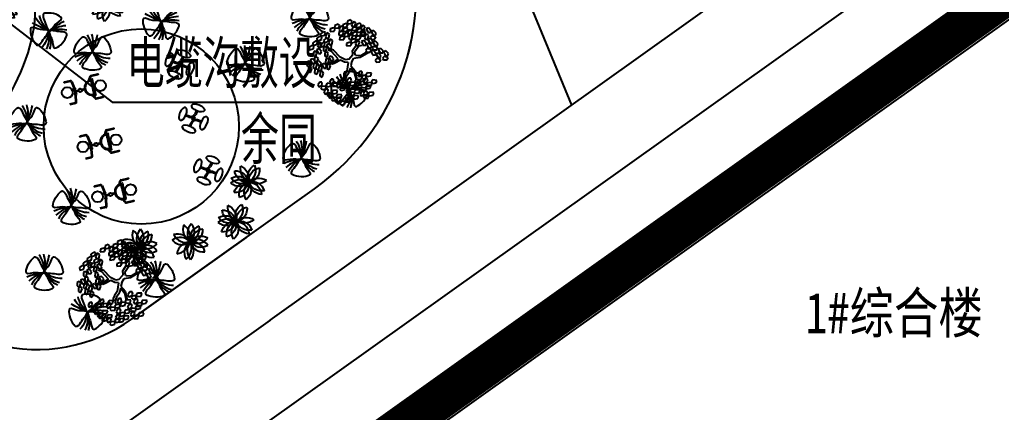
# Model space of a CAD drawing. Extents: x -809667 to 586099, y 3084146 to 3634412.
# Drawn here: x 381292.93 to 381329.12, y 3086139.51 to 3086154 of the extents above; entities that cross this region are included whole.
import ezdxf
from ezdxf.enums import TextEntityAlignment as Align

# ---------------------------------------------------------------- set-up
doc = ezdxf.new("R2010")
doc.units = 0
doc.header["$LTSCALE"] = 0.5
doc.layers.get('0').update_dxf_attribs({"linetype": 'CONTINUOUS'})
for name, color, linetype in [('DIM-动力', 3, 'CONTINUOUS'), ('乔木', 84, 'CONTINUOUS'), ('器材', 1, 'CONTINUOUS'), ('文字', 7, 'CONTINUOUS'), ('树', 3, 'CONTINUOUS')]:
    doc.layers.add(name, color=color, linetype=linetype)
doc.styles.add('_TEL_DIM', font='SIMPLEX', dxfattribs={"width": 0.8, "height": 3.5, "bigfont": 'HZTXT'})
doc.styles.add('DIMST', font='', dxfattribs={"width": 0.8})
doc.styles.add('HZ', font='', dxfattribs={"width": 0.8})
doc.styles.get('DIMST').set_extended_font_data('SimSun')
doc.styles.get('HZ').set_extended_font_data('NSimSun')

# ---------------------------------------------------------------- blocks, each defined once
blk = doc.blocks.new('A$C42CC5923')
at = {"layer": '器材', "color": 0}
for p, q in [((319, 751), (407, 634)), ((351, 775), (439, 658)), ((263, 351), (360, 425)), ((287, 319), (386, 394)), ((687, 263), (612, 363)), ((751, 719), (634, 631)), ((719, 287), (645, 385)), ((775, 687), (658, 599))]:
    blk.add_line(p, q, dxfattribs=at)
for radius in [50, 25]:
    blk.add_circle((519, 519), radius, dxfattribs=at)
for centre, radius, start, end in [((279, 553), 152, 302.4629, 32.4629), ((281, 552), 190, 303.7495, 33.7495), ((757, 486), 190, 130.3037, 220.3037), ((758, 485), 152, 131.5902, 221.5902)]:
    blk.add_arc(centre, radius, start, end, dxfattribs=at)
for centre, major_axis in [((263, 858), (-203, -153)), ((774, 180), (203, 153))]:
    blk.add_ellipse(centre, major_axis=major_axis, ratio=0.467287, dxfattribs=at)
at = {"layer": '器材', "color": 0, "extrusion": (0, 0, -1)}
for centre, major_axis in [((857, 774), (153, -203)), ((180, 264), (-153, 203))]:
    blk.add_ellipse(centre, major_axis=major_axis, ratio=0.467287, dxfattribs=at)
blk = doc.blocks.new('A$C13153371')
at = {"layer": '器材', "color": 0}
for p, q in [((458, 875), (195, 876)), ((458, 850), (195, 851)), ((440, 743), (439, 742)), ((439, 739), (439, 742)), ((440, 738), (439, 739)), ((440, 738), (439, 737)), ((439, 737), (439, 689)), ((440, 745), (440, 743)), ((504, 742), (440, 743)), ((449, 746), (441, 746)), ((450, 745), (450, 743)), ((484, 835), (547, 725)), ((494, 744), (494, 742)), ((503, 745), (495, 745)), ((504, 744), (504, 742)), ((505, 741), (504, 742)), ((505, 738), (504, 737)), ((505, 736), (504, 737)), ((505, 738), (505, 741)), ((505, 736), (505, 688)), ((505, 728), (505, 696)), ((506, 847), (576, 725)), ((576, 725), (547, 725)), ((1192, 823), (1147, 568)), ((1217, 818), (1172, 568)), ((1247, 868), (1463, 867)), ((1247, 843), (1463, 842)), ((440, 688), (439, 689)), ((504, 687), (440, 688)), ((441, 638), (442, 658)), ((441, 608), (441, 628)), ((441, 578), (441, 598)), ((441, 548), (441, 568)), ((441, 518), (441, 538)), ((441, 488), (441, 508)), ((441, 458), (441, 478)), ((441, 428), (441, 448)), ((441, 398), (441, 418)), ((441, 368), (441, 388)), ((442, 668), (442, 678)), ((497, 682), (447, 683)), ((501, 637), (502, 657)), ((501, 607), (501, 627)), ((501, 577), (501, 597)), ((501, 547), (501, 567)), ((501, 517), (501, 537)), ((501, 487), (501, 507)), ((501, 457), (501, 477)), ((501, 427), (501, 447)), ((501, 397), (501, 417)), ((501, 367), (501, 387)), ((502, 667), (502, 677)), ((505, 688), (504, 687)), ((779, 452), (897, 452)), ((779, 420), (897, 420)), ((1021, 448), (1122, 448)), ((1021, 423), (1122, 423)), ((1122, 423), (1122, 448)), ((1147, 568), (1172, 568)), ((455, 25), (192, 26)), ((455, 0), (192, 1)), ((438, 188), (437, 187)), ((437, 139), (437, 187)), ((438, 138), (437, 139)), ((438, 138), (437, 137)), ((437, 137), (437, 134)), ((438, 133), (437, 134)), ((502, 187), (438, 188)), ((502, 132), (438, 133)), ((438, 131), (438, 133)), ((447, 130), (439, 130)), ((440, 338), (441, 358)), ((440, 308), (440, 328)), ((440, 298), (440, 278)), ((440, 248), (440, 268)), ((440, 218), (440, 238)), ((440, 198), (440, 208)), ((445, 193), (495, 192)), ((448, 131), (448, 133)), ((481, 40), (545, 149)), ((492, 130), (492, 132)), ((501, 129), (493, 129)), ((500, 337), (501, 357)), ((500, 307), (500, 327)), ((500, 297), (500, 277)), ((500, 247), (500, 267)), ((500, 217), (500, 237)), ((500, 197), (500, 207)), ((503, 186), (502, 187)), ((503, 138), (502, 137)), ((503, 136), (502, 137)), ((503, 133), (502, 132)), ((502, 130), (502, 132)), ((503, 138), (503, 186)), ((503, 146), (503, 178)), ((503, 27), (574, 149)), ((503, 136), (503, 133)), ((574, 149), (545, 149)), ((1190, 47), (1146, 302)), ((1146, 302), (1171, 302)), ((1214, 52), (1171, 302)), ((1244, 27), (1460, 26)), ((1244, 2), (1460, 1))]:
    blk.add_line(p, q, dxfattribs=at)
for centre, radius in [((194, 863), 12.5), ((200, 440), 200), ((958, 436), 63.5), ((958, 436), 57), ((1138, 435), 16), ((1159, 535), 33), ((1159, 335), 33), ((1445, 405), 200), ((191, 13), 12.5), ((1460, 14), 12.5)]:
    blk.add_circle(centre, radius, dxfattribs=at)
for centre, radius, start, end in [((441, 745), 1, 89.8087, 179.8087), ((449, 745), 1, 359.8087, 89.8087), ((458, 820), 55, 29.8087, 89.8087), ((458, 820), 30, 29.8087, 89.8087), ((495, 744), 1, 89.8087, 179.8087), ((503, 744), 1, 359.8087, 89.8087), ((504, 437), 291, 2.9606, 89.8087), ((1246, 813), 55, 89.8087, 169.8087), ((1246, 813), 30, 89.8087, 169.8087), ((441, 633), 5, 89.8087, 269.8087), ((441, 603), 5, 89.8087, 269.8087), ((441, 573), 5, 89.8087, 269.8087), ((441, 543), 5, 89.8087, 269.8087), ((441, 513), 5, 89.8087, 269.8087), ((441, 483), 5, 89.8087, 269.8087), ((441, 453), 5, 89.8087, 269.8087), ((441, 423), 5, 89.8087, 269.8087), ((441, 393), 5, 89.8087, 269.8087), ((441, 363), 5, 89.8087, 269.8087), ((442, 663), 5, 89.8087, 269.8087), ((447, 678), 5, 89.8087, 179.8087), ((497, 677), 5, 359.8087, 89.8087), ((501, 632), 5, 269.8087, 89.8087), ((501, 602), 5, 269.8087, 89.8087), ((501, 572), 5, 269.8087, 89.8087), ((501, 542), 5, 269.8087, 89.8087), ((501, 512), 5, 269.8087, 89.8087), ((501, 482), 5, 269.8087, 89.8087), ((501, 452), 5, 269.8087, 89.8087), ((501, 422), 5, 269.8087, 89.8087), ((501, 392), 5, 269.8087, 89.8087), ((501, 362), 5, 269.8087, 89.8087), ((502, 662), 5, 269.8087, 89.8087), ((504, 437), 259, 269.8087, 89.8087), ((504, 437), 291, 269.8087, 356.6568), ((779, 436), 16, 89.8087, 269.8087), ((1354, 434), 232, 160.3764, 199.241), ((1159, 535), 33, 223.5476, 281.6072), ((1159, 335), 33, 78.0103, 136.0698), ((1354, 434), 200, 160.0241, 199.5934), ((440, 333), 5, 89.8087, 269.8087), ((440, 303), 5, 89.8087, 269.8087), ((440, 273), 5, 89.8087, 269.8087), ((440, 243), 5, 89.8087, 269.8087), ((440, 213), 5, 89.8087, 269.8087), ((439, 131), 1, 179.8087, 269.8087), ((445, 198), 5, 179.8087, 269.8087), ((447, 131), 1, 269.8087, 359.8087), ((456, 55), 30, 269.8087, 329.8087), ((456, 55), 55, 269.8087, 329.8087), ((493, 130), 1, 179.8087, 269.8087), ((495, 197), 5, 269.8087, 359.8087), ((500, 332), 5, 269.8087, 89.8087), ((500, 302), 5, 269.8087, 89.8087), ((500, 272), 5, 269.8087, 89.8087), ((500, 242), 5, 269.8087, 89.8087), ((500, 212), 5, 269.8087, 89.8087), ((501, 130), 1, 269.8087, 359.8087), ((1244, 57), 55, 189.8087, 269.8087), ((1244, 57), 30, 189.8087, 269.8087)]:
    blk.add_arc(centre, radius, start, end, dxfattribs=at)
blk = doc.blocks.new('白玉兰')
at = {"color": 0}
for centre, radius, start, end in [((-713, 1844), 1941, 291.82137, 332.63459), ((-478, 2077), 2115, 283.29933, 320.85284), ((-1261, 1665), 2054, 309.39345, 347.16547), ((-559, -2135), 2214, 76.70325, 111.40179), ((-1148, -2037), 2310, 61.625, 95.14911), ((-4729, -6984), 8429, 56.1879, 65.279), ((4371, -556), 4392, 172.1708, 190.66767), ((2827, 107), 2821, 182.25436, 209.88683), ((2146, 475), 2185, 193.30629, 228.41072)]:
    blk.add_arc(centre, radius, start, end, dxfattribs=at)
for points in [[(-33, 16), (-233, 73), (-342, 562), (-1254, 922), (-425, 1375), (-33, 1392), (376, 1386), (477, 1091), (236, 716), (185, 277), (29, 67), (-7, 18)], [(36, -22), (99, -220), (-250, -580), (-51, -1540), (-885, -1095), (-1114, -777), (-1334, -432), (-1142, -186), (-697, -181), (-301, 17), (-41, 2), (21, -1)], [(8, 31), (155, 177), (635, 34), (1395, 653), (1385, -291), (1209, -641), (1004, -995), (697, -939), (487, -546), (129, -287), (22, -49), (-3, 7)]]:
    blk.add_open_spline(points, degree=3, knots=[0, 0, 0, 0, 621.989778, 1340.944545, 1869.007736, 2592.427455, 2798.699245, 2915.827596, 3435.261502, 4029.77129, 4212.300518, 4212.300518, 4212.300518, 4212.300518], dxfattribs=at)
blk = doc.blocks.new('A$C46A015EA')
at = {"layer": '树', "color": 0, "linetype": 'Continuous'}
for centre, radius, start, end in [((1.33, 4.1), 1.97, 227.5644, 31.3305), ((0.8, 3.48), 2, 251.8163, 53.749), ((2.09, 4.41), 1.9, 199.3601, 10.491), ((0.8, 2.58), 1.78, 359.791, 92.4715), ((2.81, 4.68), 2.12, 188.6399, 263.6226), ((3.77, 4.19), 2.01, 153.4396, 313.5861), ((4.1, 3.63), 1.85, 126.1691, 303.0486), ((4.64, 2.8), 2.08, 109.3184, 262.8778), ((1.26, 1.36), 1.8, 310.7789, 134.4149), ((0.76, 1.9), 1.94, 297.0245, 103.8489), ((3.96, 1.2), 1.94, 51.9802, 218.2571), ((2.13, 0.33), 2.29, 10.2667, 147.1518), ((3.55, 0.81), 2.01, 38.8778, 198.6816)]:
    blk.add_arc(centre, radius, start, end, dxfattribs=at)
blk = doc.blocks.new('幌伞枫')
at = {"layer": '乔木', "color": 0}
for p, q in [((-685, 826), (-567, 841)), ((-677, 937), (-604, 995)), ((-670, 878), (-677, 937)), ((-604, 870), (-670, 878)), ((-604, 995), (-531, 966)), ((-531, 966), (-604, 870)), ((-567, 841), (-531, 782)), ((-531, 995), (-450, 1054)), ((-523, 937), (-531, 995)), ((-531, 819), (-457, 878)), ((-450, 929), (-523, 937)), ((-457, 878), (-391, 848)), ((-391, 848), (-457, 746)), ((-450, 1054), (-384, 1025)), ((-384, 1025), (-450, 929)), ((-384, 870), (-303, 937)), ((-377, 819), (-384, 870)), ((-237, 900), (-310, 804)), ((-303, 937), (-237, 900)), ((-237, 797), (-156, 863)), ((-156, 863), (-90, 826)), ((-9, 966), (27, 1054)), ((20, 915), (-9, 966)), ((86, 944), (20, 915)), ((27, 1054), (101, 1061)), ((101, 1061), (86, 944)), ((123, 966), (145, 1032)), ((196, 878), (123, 966)), ((137, 804), (167, 870)), ((145, 1032), (203, 1025)), ((167, 870), (225, 863)), ((247, 937), (196, 878)), ((203, 1025), (247, 937)), ((225, 863), (262, 775)), ((247, 937), (284, 1025)), ((284, 885), (247, 937)), ((284, 1025), (365, 1032)), ((350, 915), (284, 885)), ((365, 1032), (350, 915)), ((380, 937), (409, 1003)), ((460, 848), (380, 937)), ((402, 775), (424, 841)), ((409, 1003), (468, 995)), ((424, 900), (460, 988)), ((453, 848), (424, 900)), ((424, 841), (482, 834)), ((519, 878), (453, 848)), ((460, 988), (534, 995)), ((504, 900), (460, 848)), ((468, 995), (504, 900)), ((534, 995), (519, 878)), ((556, 900), (578, 966)), ((629, 812), (556, 900)), ((578, 966), (636, 959)), ((681, 870), (629, 812)), ((636, 959), (681, 870)), ((651, 775), (688, 863)), ((688, 863), (761, 870)), ((761, 870), (747, 753)), ((783, 775), (805, 841)), ((805, 841), (864, 834)), ((-993, 643), (-927, 680)), ((-993, 548), (-993, 643)), ((-890, 570), (-942, 518)), ((-927, 680), (-890, 570)), ((-810, 628), (-736, 687)), ((-802, 570), (-810, 628)), ((-736, 562), (-802, 570)), ((-736, 687), (-663, 658)), ((-663, 658), (-736, 562)), ((-663, 753), (-685, 826)), ((-567, 738), (-663, 753)), ((-663, 687), (-582, 746)), ((-655, 628), (-663, 687)), ((-582, 614), (-655, 628)), ((-582, 746), (-516, 716)), ((-516, 716), (-582, 614)), ((-531, 782), (-567, 738)), ((-545, 709), (-428, 724)), ((-523, 636), (-545, 709)), ((-523, 760), (-531, 819)), ((-457, 746), (-523, 760)), ((-421, 621), (-523, 636)), ((-428, 724), (-384, 665)), ((-384, 665), (-421, 621)), ((-391, 628), (-274, 643)), ((-369, 555), (-391, 628)), ((-384, 738), (-310, 804)), ((-377, 680), (-384, 738)), ((-310, 804), (-377, 819)), ((-310, 672), (-377, 680)), ((-310, 804), (-237, 768)), ((-237, 768), (-310, 672)), ((-296, 511), (-215, 577)), ((-274, 643), (-237, 592)), ((-237, 592), (-274, 548)), ((-230, 738), (-237, 797)), ((-156, 731), (-230, 738)), ((-215, 577), (-149, 540)), ((-90, 826), (-156, 731)), ((108, 650), (145, 738)), ((137, 599), (108, 650)), ((211, 716), (137, 804)), ((203, 628), (137, 599)), ((145, 738), (218, 746)), ((218, 746), (203, 628)), ((262, 775), (211, 716)), ((240, 650), (262, 716)), ((313, 562), (240, 650)), ((262, 716), (321, 709)), ((306, 540), (350, 636)), ((365, 621), (313, 562)), ((321, 709), (365, 621)), ((350, 636), (424, 636)), ((475, 687), (402, 775)), ((424, 636), (409, 518)), ((446, 548), (468, 606)), ((468, 606), (526, 599)), ((526, 746), (475, 687)), ((482, 834), (526, 746)), ((526, 599), (570, 511)), ((570, 738), (600, 804)), ((644, 650), (570, 738)), ((600, 804), (658, 797)), ((695, 709), (644, 650)), ((681, 724), (651, 775)), ((658, 797), (695, 709)), ((747, 753), (681, 724)), ((717, 525), (754, 614)), ((754, 614), (827, 621)), ((857, 687), (783, 775)), ((798, 614), (827, 680)), ((871, 525), (798, 614)), ((827, 621), (813, 503)), ((827, 680), (886, 672)), ((849, 525), (871, 592)), ((908, 746), (857, 687)), ((864, 834), (908, 746)), ((871, 592), (930, 584)), ((923, 584), (871, 525)), ((886, 672), (923, 584)), ((930, 584), (974, 496)), ((-1081, 320), (-1015, 357)), ((-1081, 217), (-1081, 320)), ((-1037, 489), (-971, 525)), ((-1037, 393), (-1037, 489)), ((-986, 364), (-1037, 393)), ((-1015, 357), (-978, 239)), ((-942, 518), (-993, 548)), ((-934, 408), (-986, 364)), ((-971, 525), (-934, 408)), ((-956, 320), (-898, 423)), ((-883, 291), (-956, 320)), ((-898, 423), (-824, 423)), ((-883, 349), (-817, 386)), ((-810, 364), (-883, 291)), ((-883, 247), (-883, 349)), ((-824, 423), (-810, 364)), ((-817, 518), (-699, 533)), ((-795, 445), (-817, 518)), ((-817, 386), (-780, 269)), ((-699, 430), (-795, 445)), ((-758, 313), (-685, 371)), ((-751, 254), (-758, 313)), ((-699, 533), (-663, 474)), ((-663, 474), (-699, 430)), ((-685, 371), (-619, 342)), ((-619, 342), (-685, 247)), ((-611, 371), (-531, 430)), ((-604, 313), (-611, 371)), ((-538, 305), (-604, 313)), ((-465, 401), (-538, 305)), ((-531, 430), (-465, 401)), ((-457, 342), (-332, 364)), ((-428, 276), (-457, 342)), ((-443, 452), (-369, 518)), ((-435, 393), (-443, 452)), ((-369, 386), (-435, 393)), ((-274, 548), (-369, 555)), ((-369, 518), (-296, 481)), ((-296, 481), (-369, 386)), ((-332, 364), (-296, 305)), ((-296, 305), (-332, 261)), ((-257, 346), (-327, 441)), ((-222, 377), (-311, 462)), ((-288, 452), (-296, 511)), ((-215, 445), (-288, 452)), ((-252, 158), (-257, 346)), ((-206, 307), (-222, 377)), ((-149, 540), (-215, 445)), ((-188, 124), (-206, 307)), ((225, 276), (277, 357)), ((255, 489), (284, 555)), ((328, 401), (255, 489)), ((277, 357), (336, 393)), ((284, 555), (336, 548)), ((291, 261), (372, 364)), ((343, 496), (306, 540)), ((380, 459), (328, 401)), ((336, 548), (380, 459)), ((336, 393), (344, 419)), ((409, 518), (343, 496)), ((365, 225), (402, 313)), ((372, 364), (468, 393)), ((402, 313), (482, 320)), ((519, 452), (446, 548)), ((460, 386), (490, 452)), ((534, 291), (460, 386)), ((482, 320), (468, 203)), ((490, 452), (541, 445)), ((497, 225), (526, 291)), ((570, 511), (519, 452)), ((526, 291), (585, 283)), ((585, 349), (534, 291)), ((541, 445), (585, 349)), ((585, 283), (622, 188)), ((592, 408), (629, 496)), ((629, 357), (592, 408)), ((629, 496), (710, 503)), ((695, 386), (629, 357)), ((710, 503), (695, 386)), ((747, 481), (717, 525)), ((725, 408), (754, 474)), ((798, 320), (725, 408)), ((813, 503), (747, 481)), ((747, 247), (769, 313)), ((754, 474), (813, 467)), ((769, 313), (827, 305)), ((849, 371), (798, 320)), ((813, 467), (849, 371)), ((827, 305), (871, 217)), ((923, 437), (849, 525)), ((864, 364), (893, 430)), ((937, 276), (864, 364)), ((893, 430), (952, 423)), ((974, 496), (923, 437)), ((989, 335), (937, 276)), ((952, 423), (989, 335)), ((-1125, 166), (-1059, 195)), ((-1125, 63), (-1125, 166)), ((-1074, 34), (-1125, 63)), ((-1030, 188), (-1081, 217)), ((-1022, 85), (-1074, 34)), ((-1059, 195), (-1022, 85)), ((-1044, -10), (-986, 92)), ((-978, 239), (-1030, 188)), ((-986, 92), (-912, 92)), ((-898, 34), (-971, -32)), ((-927, 195), (-861, 225)), ((-927, 92), (-927, 195)), ((-876, 63), (-927, 92)), ((-912, 92), (-898, 34)), ((-832, 217), (-883, 247)), ((-824, 114), (-876, 63)), ((-861, 225), (-824, 114)), ((-846, 19), (-788, 122)), ((-773, -3), (-846, 19)), ((-780, 269), (-832, 217)), ((-788, 122), (-714, 122)), ((-773, 203), (-655, 217)), ((-751, 129), (-773, 203)), ((-699, 63), (-773, -3)), ((-685, 247), (-751, 254)), ((-648, 114), (-751, 129)), ((-714, 122), (-699, 63)), ((-655, 217), (-611, 158)), ((-611, 158), (-648, 114)), ((-531, 129), (-641, 203)), ((-531, 195), (-633, 254)), ((-252, 158), (-531, 195)), ((-259, 85), (-531, 129)), ((-332, 261), (-428, 276)), ((-112, 4), (-259, 85)), ((-76, 63), (-188, 124)), ((-76, -84), (-112, 4)), ((-9, -18), (-76, 63)), ((-9, -18), (174, 151)), ((152, 26), (240, 122)), ((152, 26), (318, 4)), ((174, 151), (225, 276)), ((240, 122), (291, 261)), ((295, -42), (527, 53)), ((318, 4), (524, 78)), ((402, 173), (365, 225)), ((468, 203), (402, 173)), ((570, 136), (497, 225)), ((519, 63), (541, 129)), ((592, -25), (519, 63)), ((541, 129), (600, 122)), ((622, 188), (570, 136)), ((644, 34), (592, -25)), ((600, 122), (644, 34)), ((673, 70), (710, 166)), ((703, 26), (673, 70)), ((769, 48), (703, 26)), ((710, 166), (783, 166)), ((820, 158), (747, 247)), ((783, 166), (769, 48)), ((805, 78), (827, 144)), ((879, -18), (805, 78)), ((871, 217), (820, 158)), ((827, 144), (886, 136)), ((879, 122), (923, 210)), ((915, 78), (879, 122)), ((930, 41), (879, -18)), ((886, 136), (930, 41)), ((981, 100), (915, 78)), ((923, 210), (996, 217)), ((996, 217), (981, 100)), ((1011, 122), (1040, 188)), ((1092, 34), (1011, 122)), ((1033, -40), (1055, 26)), ((1040, 188), (1099, 180)), ((1055, 26), (1114, 19)), ((1143, 92), (1092, 34)), ((1099, 180), (1143, 92)), ((1114, 19), (1158, -69)), ((-1089, -304), (-1030, -253)), ((-1081, -142), (-1022, -91)), ((-1052, -238), (-1081, -142)), ((-1000, -253), (-1052, -238)), ((-971, -32), (-1044, -10)), ((-1030, -253), (-971, -355)), ((-1022, -91), (-964, -194)), ((-964, -194), (-1000, -253)), ((-861, -282), (-802, -238)), ((-802, -238), (-744, -341)), ((-736, -231), (-677, -179)), ((-707, -326), (-736, -231)), ((-677, -179), (-619, -289)), ((-479, -289), (-421, -245)), ((-421, -245), (-362, -348)), ((-120, -253), (-215, -311)), ((-76, -84), (-120, -253)), ((42, -98), (-20, -221)), ((-20, -221), (62, -380)), ((-9, -18), (-9, -18)), ((-9, -18), (-9, -18)), ((-9, -18), (-9, -18)), ((-9, -18), (-9, -18)), ((-9, -18), (-9, -18)), ((-9, -18), (-9, -18)), ((-9, -18), (-9, -18)), ((-9, -18), (-9, -18)), ((-9, -18), (-9, -18)), ((-9, -18), (-9, -18)), ((-9, -18), (-9, -18)), ((-9, -18), (-9, -18)), ((-9, -18), (-9, -18)), ((-9, -18), (-9, -18)), ((-9, -18), (-9, -18)), ((-9, -18), (-9, -18)), ((-9, -18), (-9, -18)), ((-9, -18), (-9, -18)), ((-9, -18), (-9, -18)), ((-9, -18), (-9, -18)), ((-9, -18), (-9, -18)), ((-9, -18), (-9, -18)), ((-9, -18), (-9, -18)), ((-9, -18), (-9, -18)), ((-9, -18), (-9, -18)), ((-9, -18), (-9, -18)), ((-9, -18), (-9, -18)), ((-9, -18), (-9, -18)), ((-9, -18), (-9, -18)), ((-9, -18), (-9, -18)), ((-9, -18), (-9, -18)), ((-9, -18), (-9, -18)), ((-9, -18), (-9, -18)), ((-9, -18), (-9, -18)), ((-9, -18), (-9, -18)), ((-9, -18), (-9, -18)), ((-9, -18), (-9, -18)), ((-9, -18), (-9, -18)), ((-9, -18), (-9, -18)), ((-9, -18), (-9, -18)), ((42, -98), (109, -22)), ((109, -22), (295, -42)), ((387, -142), (424, -47)), ((424, -187), (387, -142)), ((424, -47), (504, -47)), ((490, -165), (424, -187)), ((504, -47), (490, -165)), ((519, -135), (548, -76)), ((592, -231), (519, -135)), ((541, -297), (563, -231)), ((548, -76), (607, -84)), ((563, -231), (622, -238)), ((644, -172), (592, -231)), ((607, -84), (644, -172)), ((622, -238), (666, -333)), ((644, -150), (681, -62)), ((673, -201), (644, -150)), ((739, -172), (673, -201)), ((681, -62), (754, -54)), ((754, -54), (739, -172)), ((776, -150), (805, -84)), ((849, -238), (776, -150)), ((791, -311), (820, -245)), ((805, -84), (857, -91)), ((820, -84), (849, -18)), ((893, -172), (820, -84)), ((820, -245), (879, -253)), ((849, -18), (908, -25)), ((901, -187), (849, -238)), ((857, -91), (901, -187)), ((879, -253), (915, -341)), ((945, -120), (893, -172)), ((908, -25), (945, -120)), ((1106, -128), (1033, -40)), ((1158, -69), (1106, -128)), ((-1067, -399), (-1089, -304)), ((-1008, -414), (-1067, -399)), ((-971, -355), (-1008, -414)), ((-978, -502), (-920, -458)), ((-956, -598), (-978, -502)), ((-971, -451), (-934, -341)), ((-898, -465), (-971, -451)), ((-934, -341), (-868, -326)), ((-920, -458), (-861, -561)), ((-839, -377), (-898, -465)), ((-876, -443), (-817, -399)), ((-846, -539), (-876, -443)), ((-868, -326), (-839, -377)), ((-839, -385), (-861, -282)), ((-795, -561), (-846, -539)), ((-780, -399), (-839, -385)), ((-817, -399), (-758, -502)), ((-758, -502), (-795, -561)), ((-744, -341), (-780, -399)), ((-751, -598), (-714, -480)), ((-744, -392), (-685, -341)), ((-722, -487), (-744, -392)), ((-663, -502), (-722, -487)), ((-714, -480), (-648, -465)), ((-655, -348), (-707, -326)), ((-685, -341), (-626, -443)), ((-626, -524), (-677, -605)), ((-626, -443), (-663, -502)), ((-619, -289), (-655, -348)), ((-648, -465), (-626, -524)), ((-626, -539), (-589, -429)), ((-553, -554), (-626, -539)), ((-626, -590), (-567, -546)), ((-589, -429), (-523, -414)), ((-567, -546), (-509, -649)), ((-494, -465), (-553, -554)), ((-523, -414), (-494, -465)), ((-487, -451), (-428, -399)), ((-465, -546), (-487, -451)), ((-487, -605), (-428, -554)), ((-457, -385), (-479, -289)), ((-413, -568), (-465, -546)), ((-399, -407), (-457, -385)), ((-428, -399), (-369, -510)), ((-428, -554), (-369, -664)), ((-369, -510), (-413, -568)), ((-362, -348), (-399, -407)), ((-369, -598), (-332, -487)), ((-332, -487), (-266, -473)), ((-244, -524), (-296, -612)), ((-215, -311), (-285, -477)), ((-266, -473), (-244, -524)), ((-156, -341), (-230, -532)), ((-230, -532), (-186, -627)), ((-61, -304), (-156, -341)), ((-61, -304), (38, -431)), ((38, -431), (49, -612)), ((62, -380), (79, -664)), ((614, -392), (541, -297)), ((666, -333), (614, -392)), ((871, -399), (791, -311)), ((915, -341), (871, -399)), ((-986, -664), (-927, -620)), ((-964, -759), (-986, -664)), ((-912, -781), (-964, -759)), ((-898, -620), (-956, -598)), ((-927, -620), (-868, -722)), ((-868, -722), (-912, -781)), ((-861, -561), (-898, -620)), ((-868, -818), (-832, -700)), ((-795, -825), (-868, -818)), ((-832, -700), (-766, -686)), ((-744, -744), (-795, -825)), ((-766, -686), (-744, -744)), ((-766, -825), (-699, -774)), ((-736, -921), (-766, -825)), ((-677, -605), (-751, -598)), ((-751, -664), (-692, -620)), ((-729, -759), (-751, -664)), ((-670, -781), (-729, -759)), ((-699, -774), (-641, -884)), ((-692, -620), (-633, -722)), ((-633, -722), (-670, -781)), ((-633, -752), (-575, -708)), ((-611, -847), (-633, -752)), ((-597, -693), (-626, -590)), ((-545, -708), (-597, -693)), ((-575, -708), (-516, -810)), ((-516, -810), (-553, -869)), ((-509, -649), (-545, -708)), ((-516, -906), (-479, -788)), ((-494, -766), (-435, -715)), ((-472, -862), (-494, -766)), ((-457, -700), (-487, -605)), ((-479, -788), (-413, -781)), ((-406, -722), (-457, -700)), ((-384, -832), (-443, -913)), ((-435, -715), (-377, -818)), ((-413, -781), (-384, -832)), ((-377, -818), (-413, -877)), ((-369, -664), (-406, -722)), ((-377, -913), (-340, -803)), ((-296, -612), (-369, -598)), ((-340, -803), (-274, -788)), ((-288, -664), (-171, -649)), ((-266, -737), (-288, -664)), ((-274, -788), (-244, -840)), ((-171, -752), (-266, -737)), ((-171, -649), (-127, -708)), ((-127, -708), (-171, -752)), ((-142, -737), (-24, -730)), ((-127, -810), (-142, -737)), ((-24, -832), (-127, -810)), ((-24, -686), (-9, -620)), ((64, -766), (-24, -686)), ((-24, -730), (13, -788)), ((13, -788), (-24, -832)), ((-9, -620), (49, -612)), ((27, -869), (42, -803)), ((42, -803), (101, -803)), ((49, -612), (101, -700)), ((101, -700), (64, -766)), ((93, -730), (218, -715)), ((115, -803), (93, -730)), ((101, -803), (159, -884)), ((218, -818), (115, -803)), ((218, -715), (255, -774)), ((255, -774), (218, -818)), ((240, -803), (358, -796)), ((262, -877), (240, -803)), ((358, -752), (372, -686)), ((446, -832), (358, -752)), ((358, -796), (394, -847)), ((372, -686), (431, -678)), ((431, -678), (482, -766)), ((482, -766), (446, -832)), ((-685, -935), (-736, -921)), ((-641, -884), (-685, -935)), ((-641, -972), (-604, -862)), ((-567, -987), (-641, -972)), ((-553, -869), (-611, -847)), ((-604, -862), (-538, -847)), ((-516, -899), (-567, -987)), ((-538, -847), (-516, -899)), ((-443, -913), (-516, -906)), ((-509, -979), (-391, -965)), ((-487, -1053), (-509, -979)), ((-391, -1067), (-487, -1053)), ((-413, -877), (-472, -862)), ((-391, -965), (-354, -1023)), ((-354, -1023), (-391, -1067)), ((-303, -928), (-377, -913)), ((-362, -1053), (-244, -1045)), ((-347, -1126), (-362, -1053)), ((-244, -840), (-303, -928)), ((-252, -1001), (-230, -935)), ((-164, -1082), (-252, -1001)), ((-244, -1045), (-208, -1097)), ((-208, -1097), (-244, -1141)), ((-230, -847), (-112, -840)), ((-208, -921), (-230, -847)), ((-230, -935), (-178, -928)), ((-112, -935), (-208, -921)), ((-178, -928), (-120, -1016)), ((-120, -1016), (-164, -1082)), ((-112, -840), (-76, -891)), ((-76, -891), (-112, -935)), ((-90, -921), (27, -913)), ((-68, -994), (-90, -921)), ((27, -1016), (-68, -994)), ((115, -950), (27, -869)), ((27, -913), (71, -972)), ((71, -972), (27, -1016)), ((159, -884), (115, -950)), ((167, -928), (284, -921)), ((189, -1001), (167, -928)), ((284, -1023), (189, -1001)), ((358, -891), (262, -877)), ((284, -921), (328, -979)), ((328, -979), (284, -1023)), ((313, -1009), (431, -994)), ((328, -1082), (313, -1009)), ((431, -1097), (328, -1082)), ((394, -847), (358, -891)), ((431, -950), (446, -884)), ((519, -1031), (431, -950)), ((431, -994), (468, -1053)), ((468, -1053), (431, -1097)), ((446, -884), (504, -884)), ((504, -884), (556, -965)), ((556, -965), (519, -1031)), ((-244, -1141), (-347, -1126))]:
    blk.add_line(p, q, dxfattribs=at)
blk = doc.blocks.new('23424')
at = {"layer": '文字', "color": 8, "linetype": 'Continuous'}
for p, q in [((382058.939, 3087678.557), (382051.5, 3087696.647)), ((382047.824, 3087670.619), (382068.713, 3087685.537)), ((382046.08, 3087673.06), (382049.453, 3087675.468)), ((382047.824, 3087670.619), (382035.7, 3087661.96))]:
    blk.add_line(p, q, dxfattribs=at)
at = {"layer": '文字', "color": 8, "linetype": 'Continuous', "const_width": 1.5, "flags": 128}
blk.add_lwpolyline([(381946.121, 3087613.203), (381994.673, 3087618.736), (382122.979, 3087633.36), (382085.357, 3087680.522), (382079.341, 3087692.816), (382078.756, 3087691.314), (382079.068, 3087689.497), (382078.011, 3087686.364), (382075.533, 3087683.035), (382011.093, 3087637.014), (382008.188, 3087643.04), (381997.553, 3087635.653), (381988.443, 3087636.172), (381958.673, 3087631.192)], dxfattribs=at)
at = {"layer": '文字', "color": 8, "linetype": 'Continuous', "flags": 128}
for points in [[(382034.596, 3087729.723, 0.393528), (382030.763, 3087731.149), (382013.208, 3087723.847, 0.428399), (382011.647, 3087719.793), (382033.806, 3087672.974, 0.467402), (382042.716, 3087670.658), (382049.453, 3087675.468, 0.348347), (382052.546, 3087686.216), (382034.913, 3087729.091)], [(382040.182, 3087637.316), (382080.93, 3087641.972, 0.590353), (382086.929, 3087656.546), (382085.054, 3087658.882, 0.397913), (382072.803, 3087660.574), (382056.804, 3087649.148, -0.467402), (382043.438, 3087652.622), (382041.63, 3087656.442, -0.362953), (382043.566, 3087663.892), (382070.456, 3087683.095), (382066.969, 3087687.978)], [(382033.586, 3087673.439), (382033.806, 3087672.974, 0.467402), (382042.716, 3087670.658), (382043.204, 3087671.006)]]:
    blk.add_lwpolyline(points, format="xyb", dxfattribs=at)
at = {"layer": '文字', "color": 8, "linetype": 'Continuous', "const_width": 0.5, "flags": 128}
for points in [[(382031.375, 3087651.509), (382078.657, 3087685.277), (382087.259, 3087673.233), (382095.357, 3087663.139), (382111.738, 3087642.615), (382108.052, 3087633.691), (382034.372, 3087625.273)], [(382045.953, 3087661.92), (382078.657, 3087685.277), (382086.92, 3087673.728), (382073.899, 3087664.429), (382074.771, 3087663.208), (382072.167, 3087661.349), (382071.295, 3087662.569), (382056.81, 3087652.224), (382057.682, 3087651.004), (382055.077, 3087649.144)]]:
    blk.add_lwpolyline(points, close=True, dxfattribs=at)
at = {"layer": '文字', "color": 8, "linetype": 'Continuous', "flags": 128}
blk.add_lwpolyline([(382047.069, 3087661.734), (382078.481, 3087684.167), (382085.804, 3087673.914), (382072.783, 3087664.615), (382073.655, 3087663.394), (382072.353, 3087662.465), (382071.481, 3087663.685), (382055.694, 3087652.41), (382056.566, 3087651.19), (382055.264, 3087650.26)], close=True, dxfattribs=at)
at = {"layer": '文字', "color": 8, "linetype": 'Continuous'}
blk.add_lwpolyline([(382012.322, 3087638.05), (382064.5, 3087675.537)], dxfattribs=at)
at = {"layer": '文字', "color": 8, "linetype": 'Continuous', "flags": 128}
blk.add_lwpolyline([(382046.936, 3087673.671), (382042.716, 3087670.658)], dxfattribs=at)
at = {"layer": '文字', "color": 8, "linetype": 'Continuous'}
blk.add_circle((382043.074, 3087677.768), 3.6, dxfattribs=at)
blk.add_arc((382044.222, 3087682.792), 9, 305.533, 22.3554, dxfattribs=at)
blk.add_open_spline([(382033.177, 3087699.249), (382034.478, 3087697.792), (382036.748, 3087695.249), (382033.269, 3087689.089), (382041.672, 3087683.401), (382037.771, 3087678.034), (382035.895, 3087675.452), (382035.895, 3087675.452), (382035.895, 3087675.452), (382035.895, 3087675.452), (382035.237, 3087674.548), (382034.58, 3087673.644), (382033.923, 3087672.74)], degree=3, knots=[0, 0, 0, 0, 5.241042, 9.145642, 17.995634, 26.196498, 26.196498, 26.196498, 26.196498, 26.196498, 26.196498, 29.068606, 29.068606, 29.068606, 29.068606], dxfattribs=at)
for name, p, xscale, yscale, zscale, rotation in [('A$C46A015EA', (382037.835, 3087683.147), -0.2560000000000002, 0.2560000000000001, 0.2560000000000001, 139.7590933901361), ('A$C46A015EA', (382041.735, 3087683.229), -0.2560000000000002, 0.2560000000000001, 0.2560000000000001, 139.7590933901361), ('白玉兰', (382043.814, 3087681.633), -0.0004880798049271106, 0.0004880798049271106, 0.04880798235096967, 124.6526560546043), ('白玉兰', (382049.282, 3087681.743), 0.0004880798049271111, 0.0004880798049271111, 0.04880798235096967, 283.1089006423777), ('白玉兰', (382039.669, 3087681.293), -0.0004880798049271106, 0.0004880798049271106, 0.04880798235096967, 124.6526560546043), ('幌伞枫', (382050.689, 3087680.108), -0.0013, 0.0013, 0.0013, 124.6526560546043), ('白玉兰', (382041.272, 3087680.507), 0.0004880798049271111, 0.0004880798049271111, 0.04880798235096967, 283.1089006423777), ('白玉兰', (382046.91, 3087680.08), 0.0004880798049271111, 0.0004880798049271111, 0.04880798235096967, 283.1089006423777), ('A$C42CC5923', (382043.781, 3087680.254), 0.0009999999999999998, 0.0009999999999999998, 0.0009999999999999998, 299.5357912648619), ('A$C13153371', (382041.654, 3087679.752), 0.0009999999999999998, 0.0009999999999999998, 0.0009999999999999998, 193.604963776433), ('白玉兰', (382050.758, 3087679.136), -0.0004880798049271106, 0.0004880798049271106, 0.04880798235096967, 124.6526560546043), ('白玉兰', (382038.872, 3087677.895), 0.0004880798049271111, 0.0004880798049271111, 0.04880798235096967, 283.1089006423777), ('A$C42CC5923', (382044.289, 3087678.261), 0.0009999999999999998, 0.0009999999999999998, 0.0009999999999999998, 299.5357912648619), ('A$C13153371', (382042.234, 3087677.753), 0.001, 0.001, 0.001, 193.604963776433), ('白玉兰', (382048.979, 3087676.58), 0.0004880798049271111, 0.0004880798049271111, 0.04880798235096967, 283.1089006423777), ('A$C42CC5923', (382044.835, 3087676.344), 0.0009999999999999998, 0.0009999999999999998, 0.0009999999999999998, 299.5357912648619), ('A$C46A015EA', (382046.953, 3087676.651), -0.2560000000000002, 0.2560000000000001, 0.2560000000000001, 139.7590933901361), ('A$C13153371', (382042.77, 3087675.912), 0.001, 0.001, 0.001, 193.604963776433), ('白玉兰', (382040.492, 3087674.819), 0.0004880798049271111, 0.0004880798049271111, 0.04880798235096967, 283.1089006423777), ('A$C46A015EA', (382046.489, 3087675.199), -0.2560000000000002, 0.2560000000000001, 0.2560000000000001, 139.7590933901361), ('幌伞枫', (382042.217, 3087671.98), -0.0013, 0.0013, 0.0013, 124.6526560546043), ('A$C46A015EA', (382042.366, 3087674), 0.2560000000000001, 0.2560000000000001, 0.2560000000000001, 268.002463306846), ('A$C46A015EA', (382044.238, 3087674.202), 0.2560000000000001, 0.2560000000000001, 0.2560000000000001, 268.002463306846), ('白玉兰', (382039.499, 3087672.388), 0.0004880798049271111, 0.0004880798049271111, 0.04880798235096967, 283.1089006423777), ('白玉兰', (382043.609, 3087672.135), 0.0004880798049271111, 0.0004880798049271111, 0.04880798235096967, 283.1089006423777), ('白玉兰', (382041.09, 3087670.919), -0.0004880798049271106, 0.0004880798049271106, 0.04880798235096967, 124.6526560546043)]:
    blk.add_blockref(name, p, dxfattribs=dict(at, xscale=xscale, yscale=yscale, zscale=zscale, rotation=rotation))
at = {"layer": '文字', "color": 8, "linetype": 'Continuous', "style": 'HZ', "width": 0.8}
blk.add_text('1#综合楼', height=1.5, dxfattribs=at).set_placement((382070.823, 3087670.926), align=Align.MIDDLE)
at = {"layer": '文字', "color": 8, "linetype": 'Continuous', "insert": (382068.794, 3087727.991, 0.716), "char_height": 5, "width": 162.80629, "attachment_point": 1, "rotation": 27.4834, "style": 'DIMST'}
blk.add_mtext('{\\fSimHei|b0|i0|c134|p49;老\\P\\P\\P虎\\P\\P\\P路}', dxfattribs=at)

msp = doc.modelspace()

# ---------------------------------------------------------------- linework, layer by layer
at = {"layer": 'DIM-动力', "linetype": 'Continuous'}
for p, q in [((381291.935, 3086154.348), (381296.345, 3086150.953)), ((381296.345, 3086150.953), (381304.083, 3086150.953))]:
    msp.add_line(p, q, dxfattribs=at)

# ---------------------------------------------------------------- block references
at = {"layer": '文字', "color": 8, "linetype": 'Continuous'}
msp.add_blockref('23424', (-745.658, -1527.708), dxfattribs=at)

# ---------------------------------------------------------------- texts
at = {"layer": 'DIM-动力', "color": 7, "linetype": 'Continuous', "style": '_TEL_DIM', "width": 0.8}
for s, p in [('电缆沟敷设', (381296.877, 3086151.478)), ('余同', (381301.088, 3086148.678))]:
    msp.add_text(s, height=1.75, dxfattribs=at).set_placement(p)

doc.saveas('drawing.dxf')
